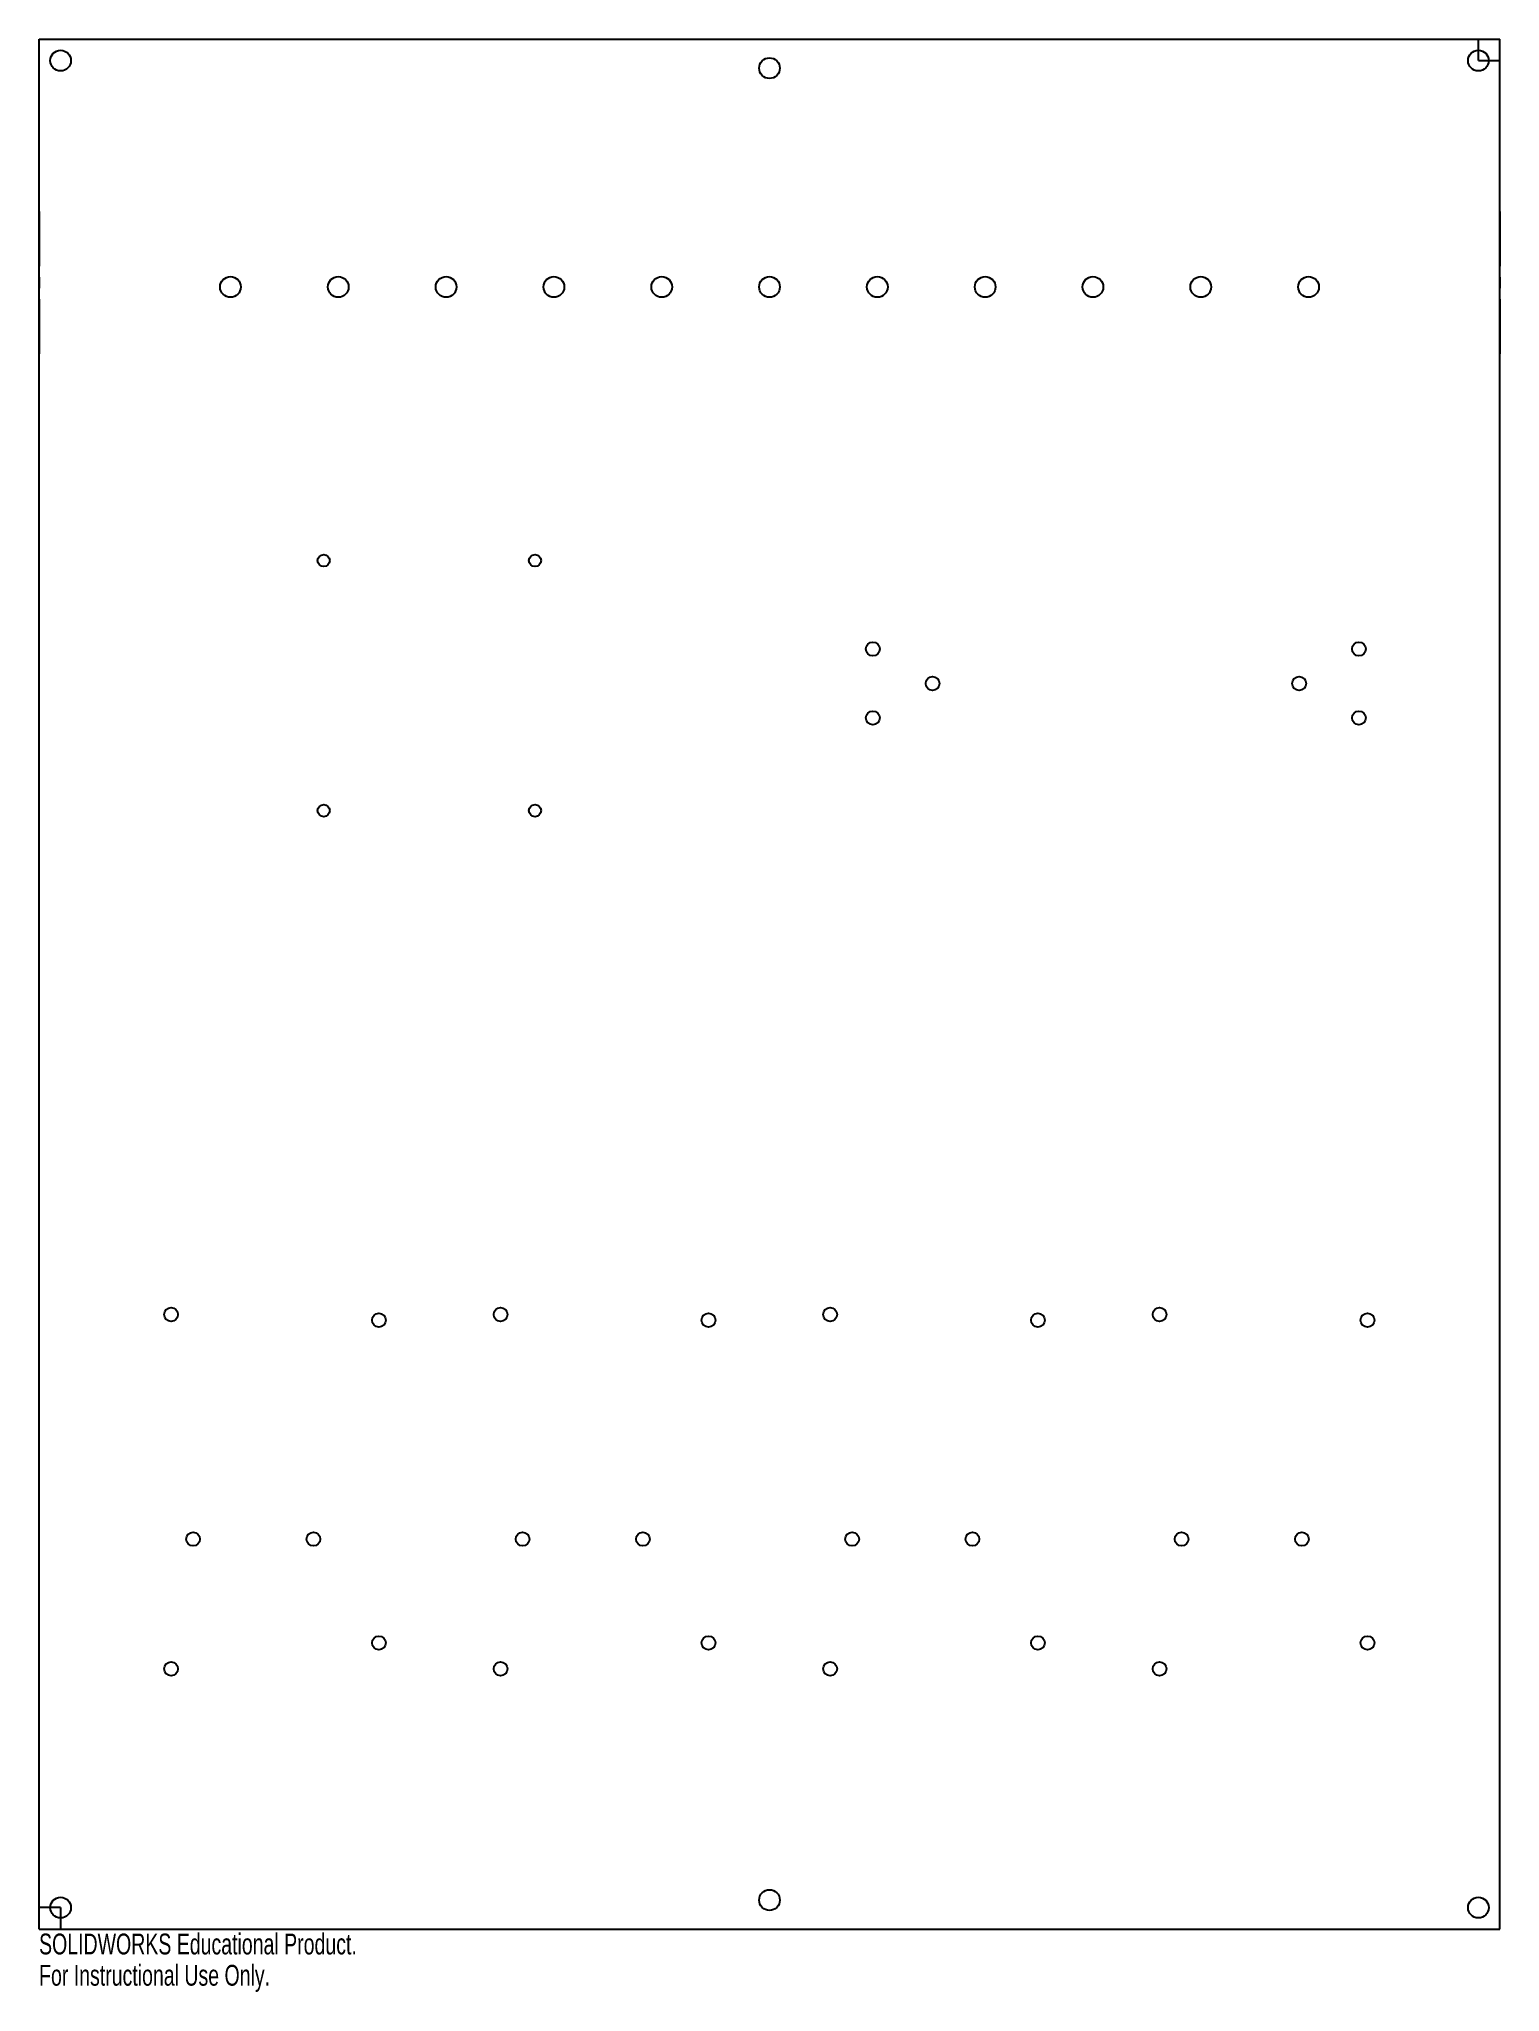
# Model space of a CAD drawing. Header units: millimetres. Extents: x -1207 to -868, y 153 to 606.
import ezdxf

# ---------------------------------------------------------------- set-up
doc = ezdxf.new("R2010")
doc.units = ezdxf.units.MM
doc.linetypes.add('CENTERX2', pattern=[20.32, 12.7, -2.54, 2.54, -2.54])
doc.styles.add('SLDTEXTSTYLE0', font='TXT', dxfattribs={"width": 0.7})

msp = doc.modelspace()

# ---------------------------------------------------------------- linework, layer by layer
at = {"color": 7, "linetype": 'Continuous'}
for p, q in [((-1207.08, 167.5), (-1207.08, 606)), ((-1207.08, 606), (-868.33, 606)), ((-868.33, 167.5), (-868.33, 606)), ((-1207.08, 167.5), (-868.33, 167.5))]:
    msp.add_line(p, q, dxfattribs=at)
at = {"color": 7, "linetype": 'Continuous', "lineweight": 25}
for p, q in [((-1207.08, 167.5), (-1207.08, 606)), ((-1207.08, 606), (-868.33, 606)), ((-868.33, 167.5), (-868.33, 606)), ((-1207.08, 167.5), (-868.33, 167.5))]:
    msp.add_line(p, q, dxfattribs=at)
at = {"color": 7, "linetype": 'CENTERX2'}
for p, q in [((-873.33, 601), (-873.33, 606)), ((-873.33, 601), (-868.33, 601)), ((-1207.08, 566), (-1207.08, 531)), ((-868.33, 566), (-868.33, 531)), ((-1202.08, 172.5), (-1207.08, 172.5)), ((-1202.08, 172.5), (-1202.08, 167.5))]:
    msp.add_line(p, q, dxfattribs=at)
at = {"color": 7, "linetype": 'Continuous'}
for centre, radius in [((-1202.08, 601), 2.4), ((-873.33, 601), 2.4), ((-1037.7, 599.25), 2.4), ((-1162.7, 548.5), 2.4), ((-1137.7, 548.5), 2.4), ((-1112.7, 548.5), 2.4), ((-1087.7, 548.5), 2.4), ((-1062.7, 548.5), 2.4), ((-1037.7, 548.5), 2.4), ((-1012.7, 548.5), 2.4), ((-987.7, 548.5), 2.4), ((-962.7, 548.5), 2.4), ((-937.7, 548.5), 2.4), ((-912.7, 548.5), 2.4), ((-1141.08, 485), 1.4), ((-1092.08, 485), 1.4), ((-1013.74, 464.5), 1.6), ((-901.02, 464.5), 1.6), ((-999.88, 456.5), 1.6), ((-914.88, 456.5), 1.6), ((-1013.74, 448.5), 1.6), ((-901.02, 448.5), 1.6), ((-1141.08, 427), 1.4), ((-1092.08, 427), 1.4), ((-1176.47, 310.1), 1.6), ((-1128.27, 308.8), 1.6), ((-1100.06, 310.1), 1.6), ((-1051.86, 308.8), 1.6), ((-1023.65, 310.1), 1.6), ((-975.45, 308.8), 1.6), ((-947.24, 310.1), 1.6), ((-899.04, 308.8), 1.6), ((-1171.37, 258), 1.6), ((-1143.47, 258), 1.6), ((-1094.96, 258), 1.6), ((-1067.06, 258), 1.6), ((-1018.55, 258), 1.6), ((-990.65, 258), 1.6), ((-942.14, 258), 1.6), ((-914.24, 258), 1.6), ((-1128.27, 233.9), 1.6), ((-1051.86, 233.9), 1.6), ((-975.45, 233.9), 1.6), ((-899.04, 233.9), 1.6), ((-1176.47, 227.9), 1.6), ((-1100.06, 227.9), 1.6), ((-1023.65, 227.9), 1.6), ((-947.24, 227.9), 1.6), ((-1202.08, 172.5), 2.4), ((-1037.7, 174.25), 2.4), ((-873.33, 172.5), 2.4)]:
    msp.add_circle(centre, radius, dxfattribs=at)
at = {"color": 7, "linetype": 'Continuous', "lineweight": 25}
for centre, radius in [((-1202.08, 601), 2.4), ((-873.33, 601), 2.4), ((-1037.7, 599.25), 2.4), ((-1162.7, 548.5), 2.4), ((-1137.7, 548.5), 2.4), ((-1112.7, 548.5), 2.4), ((-1087.7, 548.5), 2.4), ((-1062.7, 548.5), 2.4), ((-1037.7, 548.5), 2.4), ((-1012.7, 548.5), 2.4), ((-987.7, 548.5), 2.4), ((-962.7, 548.5), 2.4), ((-937.7, 548.5), 2.4), ((-912.7, 548.5), 2.4), ((-1141.08, 485), 1.4), ((-1092.08, 485), 1.4), ((-1013.74, 464.5), 1.6), ((-901.02, 464.5), 1.6), ((-999.88, 456.5), 1.6), ((-914.88, 456.5), 1.6), ((-1013.74, 448.5), 1.6), ((-901.02, 448.5), 1.6), ((-1141.08, 427), 1.4), ((-1092.08, 427), 1.4), ((-1176.47, 310.1), 1.6), ((-1128.27, 308.8), 1.6), ((-1100.06, 310.1), 1.6), ((-1051.86, 308.8), 1.6), ((-1023.65, 310.1), 1.6), ((-975.45, 308.8), 1.6), ((-947.24, 310.1), 1.6), ((-899.04, 308.8), 1.6), ((-1171.37, 258), 1.6), ((-1143.47, 258), 1.6), ((-1094.96, 258), 1.6), ((-1067.06, 258), 1.6), ((-1018.55, 258), 1.6), ((-990.65, 258), 1.6), ((-942.14, 258), 1.6), ((-914.24, 258), 1.6), ((-1128.27, 233.9), 1.6), ((-1051.86, 233.9), 1.6), ((-975.45, 233.9), 1.6), ((-899.04, 233.9), 1.6), ((-1176.47, 227.9), 1.6), ((-1100.06, 227.9), 1.6), ((-1023.65, 227.9), 1.6), ((-947.24, 227.9), 1.6), ((-1202.08, 172.5), 2.4), ((-1037.7, 174.25), 2.4), ((-873.33, 172.5), 2.4)]:
    msp.add_circle(centre, radius, dxfattribs=at)

# ---------------------------------------------------------------- texts
at = {"color": 7, "linetype": 'Continuous', "char_height": 4.8336, "attachment_point": 1, "style": 'SLDTEXTSTYLE0'}
for s, insert in [('SOLIDWORKS Educational Product.', (-1207.08, 166.48)), ('For Instructional Use Only.', (-1207.08, 159.23))]:
    msp.add_mtext(s, dxfattribs=dict(at, insert=insert))

doc.saveas('drawing.dxf')
